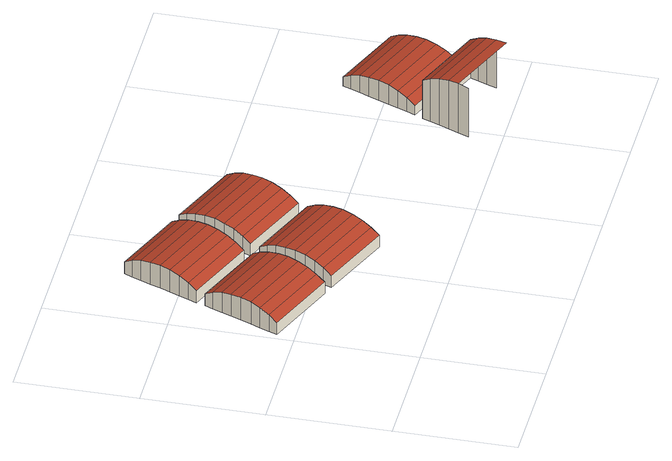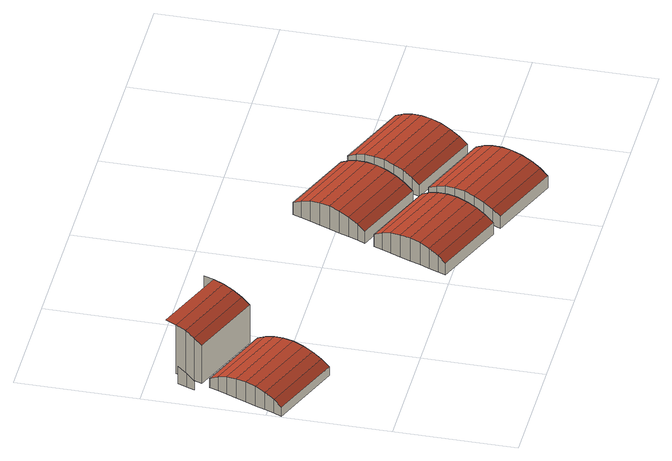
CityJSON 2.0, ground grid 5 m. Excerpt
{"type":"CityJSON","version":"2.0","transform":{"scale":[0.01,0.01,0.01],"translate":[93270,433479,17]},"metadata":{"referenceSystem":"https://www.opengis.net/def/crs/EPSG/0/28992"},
"CityObjects":{
"building1":{"type":"Building","attributes":{"measuredHeight":21.81},"children":["building1-1","building1-2","building1-3","building1-4","building1-5"],"geometry":[{"type":"MultiSurface","lod":"2","boundaries":[[[0,1,2,3]],[[1,0,4,5]],[[5,4,6,7]],[[8,9,10,11]],[[7,6,12,13]],[[14,8,11,15]],[[13,12,16,17]],[[18,19,20,21]],[[17,16,22,23]],[[4,0,3,24]],[[19,25,26,20]],[[23,22,27,10]],[[6,4,24,28]],[[25,29,30,26]],[[10,27,31,11]],[[32,33,34,35]],[[12,6,28,36]],[[29,37,38,30]],[[11,31,39,15]],[[33,40,41,34]],[[42,14,15,39]],[[16,12,36,43]],[[44,38,37,45]],[[40,46,47,41]],[[48,18,21,49]],[[18,48,50,19]],[[43,51,22,16]],[[52,44,45,53]],[[46,54,55,47]],[[19,50,56,25]],[[51,57,27,22]],[[58,55,54,59]],[[60,32,35,61]],[[25,56,62,29]],[[57,63,31,27]],[[32,60,64,33]],[[65,58,59,66]],[[29,62,67,37]],[[63,42,39,31]],[[33,64,68,40]],[[66,69,70,65]],[[37,67,71,45]],[[40,68,72,46]],[[69,73,74,70]],[[50,48,49,75]],[[45,71,76,53]],[[46,72,77,54]],[[56,50,75,78]],[[53,76,79,80]],[[81,82,83,84]],[[54,77,85,59]],[[62,56,78,86]],[[64,60,61,87]],[[82,88,89,83]],[[59,85,90,66]],[[67,62,86,91]],[[68,64,87,92]],[[88,93,94,89]],[[66,90,95,69]],[[91,96,71,67]],[[72,68,92,97]],[[93,98,99,94]],[[69,95,100,73]],[[73,100,101,74]],[[96,102,76,71]],[[77,72,97,103]],[[104,99,98,105]],[[106,81,84,107]],[[102,108,79,76]],[[81,106,109,82]],[[103,110,85,77]],[[111,104,105,112]],[[108,113,114,79]],[[82,109,115,88]],[[110,116,90,85]],[[117,111,112,118]],[[88,115,119,93]],[[95,90,116,120]],[[121,117,118,122]],[[93,119,123,98]],[[100,95,120,101]],[[98,123,124,105]],[[109,106,107,125]],[[105,124,126,112]],[[115,109,125,127]],[[112,126,128,118]],[[119,115,127,129]],[[118,128,130,122]],[[131,121,122,130]],[[123,119,129,132]],[[132,133,124,123]],[[133,134,126,124]],[[134,135,128,126]],[[135,131,130,128]],[[136,137,138,139]],[[140,138,137,141]],[[142,140,141,143]],[[144,142,143,145]],[[146,144,145,147]],[[137,148,149,141]],[[150,151,152,153]],[[151,154,155,152]],[[141,149,156,143]],[[154,157,158,155]],[[143,156,159,145]],[[145,159,160,147]],[[157,161,162,158]],[[163,146,147,160]],[[164,162,161,165]],[[166,150,153,167]],[[150,166,168,151]],[[169,164,165,170]],[[151,168,171,154]],[[172,173,156,149]],[[174,169,170,175]],[[154,171,176,157]],[[173,177,159,156]],[[178,174,175,179]],[[177,163,160,159]],[[157,176,180,161]],[[181,182,183,184]],[[161,180,185,165]],[[186,181,184,187]],[[168,166,167,188]],[[165,185,189,170]],[[171,168,188,190]],[[170,189,191,175]],[[176,171,190,192]],[[175,191,193,179]],[[194,178,179,193]]],"semantics":{"surfaces":[{"type":"WallSurface"},{"type":"RoofSurface"}],"values":[0,1,1,0,1,0,1,0,1,0,0,1,0,0,1,0,0,0,1,0,0,0,0,0,0,1,0,0,0,1,0,0,0,1,0,1,0,1,0,1,0,1,1,0,0,1,1,0,1,0,1,0,0,0,1,0,0,0,1,0,0,0,1,0,0,0,0,0,0,1,0,0,0,1,0,0,1,0,0,1,0,1,0,1,0,1,0,1,0,0,0,0,0,0,0,0,0,0,0,1,0,0,1,0,1,1,0,0,0,0,1,0,1,0,0,1,0,0,0,1,0,1,0,0,1,0,1,0,1,0]}}]},
"building1-1":{"type":"BuildingInstallation","parents":["building1"],"geometry":[{"type":"MultiSurface","lod":"2","boundaries":[[[8,9,10,11]],[[43,51,22,16]],[[16,12,36,43]],[[13,17,195,196]],[[5,7,197,198]],[[14,8,11,15]],[[63,42,39,31]],[[42,14,15,39]],[[57,63,31,27]],[[51,57,27,22]],[[4,0,3,24]],[[9,199,23,10]],[[12,6,28,36]],[[6,4,24,28]],[[1,5,198,2]],[[199,195,17,23]],[[7,13,196,197]],[[0,1,2,3]],[[11,31,39,15]],[[10,27,31,11]],[[23,22,27,10]],[[17,16,22,23]],[[13,12,16,17]],[[5,4,6,7]],[[1,0,4,5]],[[7,6,12,13]]],"semantics":{"surfaces":[{"type":"WallSurface"},{"type":"RoofSurface"}],"values":[0,0,0,0,0,0,0,0,0,0,0,0,0,0,0,0,0,0,1,1,1,1,1,1,1,1]}}]},
"building1-2":{"type":"BuildingInstallation","parents":["building1"],"geometry":[{"type":"MultiSurface","lod":"2","boundaries":[[[102,108,79,76]],[[52,44,45,53]],[[200,201,80,202]],[[108,113,114,79]],[[19,25,26,20]],[[113,200,202,114]],[[201,52,53,80]],[[96,102,76,71]],[[44,38,37,45]],[[91,96,71,67]],[[29,37,38,30]],[[56,50,75,78]],[[67,62,86,91]],[[25,29,30,26]],[[62,56,78,86]],[[18,19,20,21]],[[48,18,21,49]],[[50,48,49,75]],[[53,76,79,80]],[[80,79,114,202]],[[45,71,76,53]],[[29,62,67,37]],[[37,67,71,45]],[[25,56,62,29]],[[19,50,56,25]],[[18,48,50,19]]],"semantics":{"surfaces":[{"type":"WallSurface"},{"type":"RoofSurface"}],"values":[0,0,0,0,0,0,0,0,0,0,0,0,0,0,0,0,0,0,1,1,1,1,1,1,1,1]}}]},
"building1-3":{"type":"BuildingInstallation","parents":["building1"],"geometry":[{"type":"MultiSurface","lod":"2","boundaries":[[[33,40,41,34]],[[73,100,101,74]],[[69,73,74,70]],[[72,68,92,97]],[[66,69,70,65]],[[65,58,59,66]],[[40,46,47,41]],[[103,110,85,77]],[[32,33,34,35]],[[77,72,97,103]],[[100,95,120,101]],[[95,90,116,120]],[[110,116,90,85]],[[58,55,54,59]],[[64,60,61,87]],[[68,64,87,92]],[[46,54,55,47]],[[60,32,35,61]],[[54,77,85,59]],[[33,64,68,40]],[[46,72,77,54]],[[40,68,72,46]],[[59,85,90,66]],[[69,95,100,73]],[[66,90,95,69]],[[32,60,64,33]]],"semantics":{"surfaces":[{"type":"WallSurface"},{"type":"RoofSurface"}],"values":[0,0,0,0,0,0,0,0,0,0,0,0,0,0,0,0,0,0,1,1,1,1,1,1,1,1]}}]},
"building1-4":{"type":"BuildingInstallation","parents":["building1"],"geometry":[{"type":"MultiSurface","lod":"2","boundaries":[[[123,119,129,132]],[[135,131,130,128]],[[93,98,99,94]],[[131,121,122,130]],[[115,109,125,127]],[[82,88,89,83]],[[117,111,112,118]],[[109,106,107,125]],[[104,99,98,105]],[[132,133,124,123]],[[134,135,128,126]],[[111,104,105,112]],[[81,82,83,84]],[[119,115,127,129]],[[121,117,118,122]],[[88,93,94,89]],[[133,134,126,124]],[[106,81,84,107]],[[118,128,130,122]],[[98,123,124,105]],[[93,119,123,98]],[[112,126,128,118]],[[88,115,119,93]],[[105,124,126,112]],[[82,109,115,88]],[[81,106,109,82]]],"semantics":{"surfaces":[{"type":"WallSurface"},{"type":"RoofSurface"}],"values":[0,0,0,0,0,0,0,0,0,0,0,0,0,0,0,0,0,0,1,1,1,1,1,1,1,1]}}]},
"building1-5":{"type":"BuildingInstallation","parents":["building1"],"geometry":[{"type":"MultiSurface","lod":"2","boundaries":[[[178,174,175,179]],[[203,194,193,191]],[[194,178,179,193]],[[204,203,191,189]],[[169,164,165,170]],[[164,162,161,165]],[[205,204,189,185]],[[206,205,185,180]],[[157,161,162,158]],[[180,176,192,206]],[[154,157,158,155]],[[171,168,188,190]],[[168,166,167,188]],[[174,169,170,175]],[[151,154,155,152]],[[166,150,153,167]],[[176,171,190,192]],[[150,151,152,153]],[[175,191,193,179]],[[170,189,191,175]],[[165,185,189,170]],[[161,180,185,165]],[[157,176,180,161]],[[154,171,176,157]],[[151,168,171,154]],[[150,166,168,151]]],"semantics":{"surfaces":[{"type":"WallSurface"},{"type":"RoofSurface"}],"values":[0,0,0,0,0,0,0,0,0,0,0,0,0,0,0,0,0,0,1,1,1,1,1,1,1,1]}}]}
},
"vertices":[
[334,453,141],[31,575,141],[31,575,86],[334,453,86],[347,488,163],[45,610,163],[363,526,180],[60,648,180],[143,854,86],[128,815,86],[128,815,180],[143,854,163],[379,567,190],[77,689,190],[157,888,86],[157,888,141],[397,610,194],[94,732,194],[168,925,142],[182,960,164],[182,960,86],[168,925,86],[414,652,190],[111,774,190],[347,488,86],[198,998,181],[198,998,86],[430,694,180],[363,526,86],[214,1039,191],[214,1039,86],[446,732,163],[379,436,142],[392,471,164],[392,471,86],[379,436,86],[379,567,86],[232,1082,195],[232,1082,86],[460,766,141],[408,509,181],[408,509,86],[460,766,86],[397,610,86],[249,1124,86],[249,1124,191],[424,550,191],[424,550,86],[471,803,142],[471,803,86],[485,838,164],[414,652,86],[265,1165,86],[265,1165,181],[441,593,195],[441,593,86],[500,876,181],[430,694,86],[459,636,86],[459,636,191],[681,314,142],[681,314,86],[517,917,191],[446,732,86],[695,349,164],[475,677,86],[475,677,181],[534,960,195],[710,387,181],[491,715,164],[491,715,86],[551,1002,191],[727,428,191],[505,749,142],[505,749,86],[485,838,86],[568,1043,181],[744,471,195],[500,876,86],[583,1082,164],[281,1204,164],[516,787,142],[530,821,164],[530,821,86],[516,787,86],[761,514,191],[517,917,86],[695,349,86],[546,859,181],[546,859,86],[778,555,181],[534,960,86],[710,387,86],[562,900,191],[562,900,86],[793,593,164],[551,1002,86],[727,428,86],[579,943,195],[579,943,86],[807,627,142],[807,627,86],[568,1043,86],[744,471,86],[597,986,86],[597,986,191],[819,665,142],[819,665,86],[583,1082,86],[833,699,164],[761,514,86],[613,1027,86],[613,1027,181],[597,1116,86],[597,1116,142],[848,737,181],[778,555,86],[629,1065,86],[629,1065,164],[865,778,191],[793,593,86],[643,1099,86],[643,1099,142],[882,821,195],[899,864,191],[833,699,86],[916,905,181],[848,737,86],[931,943,164],[865,778,86],[945,977,142],[945,977,86],[882,821,86],[899,864,86],[916,905,86],[931,943,86],[1466,136,317],[1484,178,321],[1484,178,86],[1466,136,86],[1501,221,86],[1501,221,317],[1518,262,86],[1518,262,307],[1533,300,86],[1533,300,290],[1547,335,86],[1547,335,268],[1787,56,321],[1804,99,317],[1564,369,128],[1578,404,150],[1578,404,86],[1564,369,86],[1593,442,167],[1593,442,86],[1820,140,307],[1610,483,177],[1610,483,86],[1836,178,290],[1849,213,268],[1627,526,181],[1627,526,86],[1849,213,86],[1644,568,86],[1644,568,177],[1867,247,128],[1867,247,86],[1880,282,150],[1661,609,86],[1661,609,167],[1896,320,167],[1804,99,86],[1820,140,86],[1676,648,86],[1676,648,150],[1913,361,177],[1836,178,86],[1690,682,86],[1690,682,128],[1930,404,181],[1883,159,86],[1867,121,86],[1867,121,166],[1883,159,149],[1947,446,177],[1896,194,86],[1896,194,127],[1880,282,86],[1963,488,167],[1896,320,86],[1979,526,150],[1913,361,86],[1993,560,128],[1993,560,86],
[94,732,86],[77,689,86],[60,648,86],[45,610,86],[111,774,86],
[295,1238,86],[281,1204,86],[295,1238,142],
[1979,526,86],[1963,488,86],[1947,446,86],[1930,404,86]
]}
